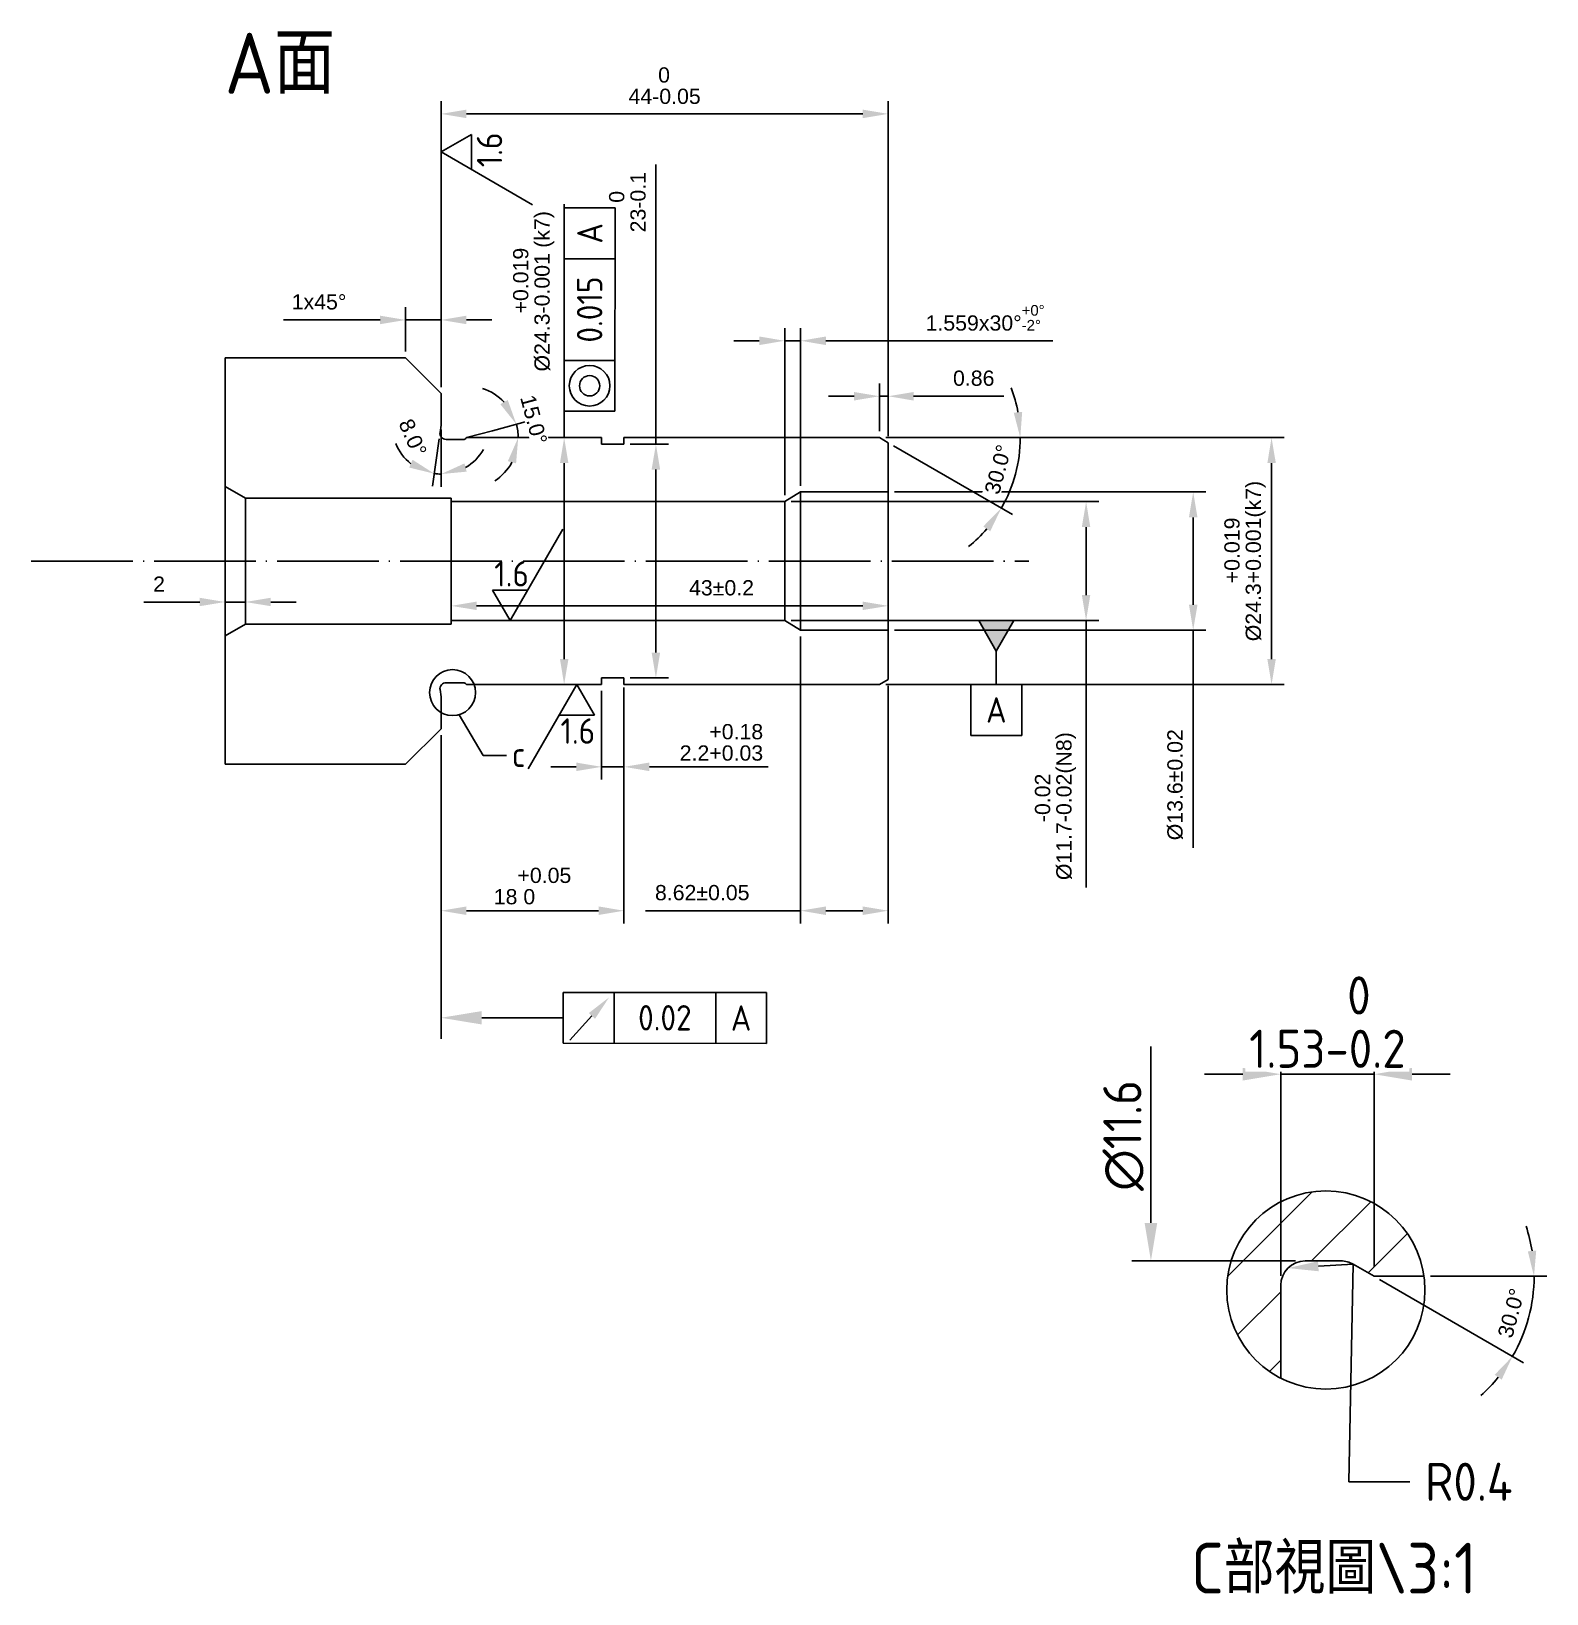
# Model space of a CAD drawing. Header units: millimetres. Extents: x -1183 to 2432, y -404 to 1213.
# Drawn here: x 553.3 to 702.5, y 461.5 to 615.3 of the extents above; entities that cross this region are included whole.
import ezdxf
from ezdxf import colors
from ezdxf.entities.mleader import LeaderData, LeaderLine
from ezdxf.math import Vec2, Vec3

# ---------------------------------------------------------------- set-up
doc = ezdxf.new("R2010")
doc.units = ezdxf.units.MM
doc.linetypes.add('c10', pattern=[12, 10, -1, 0, -1])
for name, color, linetype in [('c10', 1, 'c10'), ('文字', 2, 'Continuous'), ('標註', 3, 'Continuous'), ('標註線', 3, 'Continuous'), ('細實線', 4, 'Continuous')]:
    doc.layers.add(name, color=color, linetype=linetype)
doc.styles.get("Standard").update_dxf_attribs({"font": 'isocp.shx', "height": 5, "bigfont": 'chineset.shx'})
doc.styles.add('可註解', font='arial.ttf')
doc.dimstyles.new('ISO-25', dxfattribs={"dimtxt": 1.5, "dimasz": 2.5, "dimexe": 1.25, "dimexo": 0.625, "dimgap": 1, "dimtad": 1, "dimdec": 3, "dimdsep": 46, "dimtxsty": '可註解', "dimcen": 2.5, "dimclrd": 3, "dimclre": 3, "dimclrt": 3, "dimadec": 1, "dimazin": 0, "dimtfac": 1, "dimtdec": 3, "dimtmove": 0, "dimatfit": 3, "dimfxl": 1, "dimtfill": 1, "dimtfillclr": 256, "dimarcsym": 0})

# ---------------------------------------------------------------- blocks, each defined once
blk = doc.blocks.new('*D104')
at = {"layer": '標註', "color": 3, "lineweight": -2, "transparency": 16777216}
for p, q in [((636.81, 575.9), (636.81, 580.6)), ((637.67, 575.41), (637.67, 580.6)), ((634.31, 579.35), (631.81, 579.35)), ((636.81, 579.35), (637.67, 579.35)), ((640.17, 579.35), (649.04, 579.35))]:
    blk.add_line(p, q, dxfattribs=at)
at = {"layer": '標註', "color": 3, "transparency": 16777216}
for points in [[(634.31, 579.77), (634.31, 578.93), (636.81, 579.35)], [(640.17, 579.77), (640.17, 578.93), (637.67, 579.35)]]:
    blk.add_solid(points, dxfattribs=at)
at = {"layer": '標註', "color": 3, "transparency": 16777216, "insert": (646.09, 581.12), "char_height": 1.5, "attachment_point": 5, "style": '可註解', "bg_fill": 3, "box_fill_scale": 1.1, "bg_fill_color": 256, "bg_fill_true_color": 13158600, "bg_fill_transparency": 0}
blk.add_mtext('0.86', dxfattribs=at)
blk = doc.blocks.new('*D105')
at = {"layer": '標註', "color": 3, "lineweight": -2, "transparency": 16777216}
for p, q in [((627.49, 569.6), (627.49, 586.06)), ((629.05, 570.55), (629.05, 586.06)), ((624.99, 584.81), (622.49, 584.81)), ((627.49, 584.81), (629.05, 584.81)), ((631.55, 584.81), (653.86, 584.81))]:
    blk.add_line(p, q, dxfattribs=at)
at = {"layer": '標註', "color": 3, "transparency": 16777216}
for points in [[(624.99, 585.23), (624.99, 584.39), (627.49, 584.81)], [(631.55, 585.23), (631.55, 584.39), (629.05, 584.81)]]:
    blk.add_solid(points, dxfattribs=at)
at = {"layer": '標註', "color": 3, "transparency": 16777216, "insert": (647.21, 587.06), "char_height": 1.5, "attachment_point": 5, "style": '可註解', "bg_fill": 3, "box_fill_scale": 1.1, "bg_fill_color": 256, "bg_fill_true_color": 13158600, "bg_fill_transparency": 0}
blk.add_mtext('1.559x30%%D{\\H0.7x;\\S+0%%D^ -2%%D;}', dxfattribs=at)
blk = doc.blocks.new('*D106')
at = {"layer": '標註', "color": 3, "lineweight": -2, "transparency": 16777216}
for p, q in [((593.67, 580.25), (593.67, 608.39)), ((637.67, 575.41), (637.67, 608.39)), ((596.17, 607.14), (635.17, 607.14))]:
    blk.add_line(p, q, dxfattribs=at)
at = {"layer": '標註', "color": 3, "transparency": 16777216}
for points in [[(596.17, 607.56), (596.17, 606.72), (593.67, 607.14)], [(635.17, 607.56), (635.17, 606.72), (637.67, 607.14)]]:
    blk.add_solid(points, dxfattribs=at)
at = {"layer": '標註', "color": 3, "transparency": 16777216, "insert": (615.67, 609.92), "char_height": 1.5, "attachment_point": 5, "style": '可註解', "bg_fill": 3, "box_fill_scale": 1.1, "bg_fill_color": 256, "bg_fill_true_color": 13158600, "bg_fill_transparency": 0}
blk.add_mtext('44\\S 0^ -0.05;', dxfattribs=at)
blk = doc.blocks.new('*D107')
at = {"layer": '標註', "color": 3, "lineweight": -2, "transparency": 16777216}
for p, q in [((590.17, 583.75), (590.17, 588.11)), ((593.67, 580.25), (593.67, 588.11)), ((587.67, 586.86), (578.15, 586.86)), ((593.67, 586.86), (590.17, 586.86)), ((596.17, 586.86), (598.67, 586.86))]:
    blk.add_line(p, q, dxfattribs=at)
at = {"layer": '標註', "color": 3, "transparency": 16777216}
for points in [[(587.67, 587.28), (587.67, 586.44), (590.17, 586.86)], [(596.17, 587.28), (596.17, 586.44), (593.67, 586.86)]]:
    blk.add_solid(points, dxfattribs=at)
at = {"layer": '標註', "color": 3, "transparency": 16777216, "insert": (581.66, 588.63), "char_height": 1.5, "attachment_point": 5, "style": '可註解', "bg_fill": 3, "box_fill_scale": 1.1, "bg_fill_color": 256, "bg_fill_true_color": 13158600, "bg_fill_transparency": 0}
blk.add_mtext('1x45%%D', dxfattribs=at)
blk = doc.blocks.new('*D108')
at = {"layer": '標註', "color": 3, "lineweight": -2, "transparency": 16777216}
for p, q in [((611.67, 550.68), (611.67, 541.63)), ((609.47, 550.35), (609.47, 541.63)), ((606.97, 542.88), (604.47, 542.88)), ((609.47, 542.88), (611.67, 542.88)), ((614.17, 542.88), (625.86, 542.88))]:
    blk.add_line(p, q, dxfattribs=at)
at = {"layer": '標註', "color": 3, "transparency": 16777216}
for points in [[(606.97, 543.3), (606.97, 542.46), (609.47, 542.88)], [(614.17, 543.3), (614.17, 542.46), (611.67, 542.88)]]:
    blk.add_solid(points, dxfattribs=at)
at = {"layer": '標註', "color": 3, "transparency": 16777216, "insert": (621.26, 545.29), "char_height": 1.5, "attachment_point": 5, "style": '可註解', "bg_fill": 3, "box_fill_scale": 1.1, "bg_fill_color": 256, "bg_fill_true_color": 13158600, "bg_fill_transparency": 0}
blk.add_mtext('2.2\\S+0.18^ +0.03;', dxfattribs=at)
blk = doc.blocks.new('*D109')
at = {"layer": '標註', "color": 3, "lineweight": -2, "transparency": 16777216}
for p, q in [((611.67, 550.35), (611.67, 527.47)), ((593.67, 546), (593.67, 527.47)), ((609.17, 528.72), (596.17, 528.72))]:
    blk.add_line(p, q, dxfattribs=at)
at = {"layer": '標註', "color": 3, "transparency": 16777216}
for points in [[(596.17, 529.14), (596.17, 528.3), (593.67, 528.72)], [(609.17, 529.14), (609.17, 528.3), (611.67, 528.72)]]:
    blk.add_solid(points, dxfattribs=at)
at = {"layer": '標註', "color": 3, "transparency": 16777216, "insert": (602.67, 531.14), "char_height": 1.5, "attachment_point": 5, "style": '可註解', "bg_fill": 3, "box_fill_scale": 1.1, "bg_fill_color": 256, "bg_fill_true_color": 13158600, "bg_fill_transparency": 0}
blk.add_mtext('18\\S+0.05^  0;', dxfattribs=at)
blk = doc.blocks.new('*D110')
at = {"layer": '標註', "color": 3, "lineweight": -2, "transparency": 16777216}
for p, q in [((629.05, 555.7), (629.05, 527.47)), ((637.67, 550.85), (637.67, 527.47)), ((629.05, 528.72), (613.8, 528.72)), ((635.17, 528.72), (631.55, 528.72))]:
    blk.add_line(p, q, dxfattribs=at)
at = {"layer": '標註', "color": 3, "transparency": 16777216}
for points in [[(631.55, 529.14), (631.55, 528.3), (629.05, 528.72)], [(635.17, 529.14), (635.17, 528.3), (637.67, 528.72)]]:
    blk.add_solid(points, dxfattribs=at)
at = {"layer": '標註', "color": 3, "transparency": 16777216, "insert": (619.37, 530.49), "char_height": 1.5, "width": 12.7025, "attachment_point": 5, "style": '可註解', "bg_fill": 3, "box_fill_scale": 1.1, "bg_fill_color": 256, "bg_fill_true_color": 13158600, "bg_fill_transparency": 0}
blk.add_mtext('8.62±0.05', dxfattribs=at)
blk = doc.blocks.new('*D111')
at = {"layer": '標註', "color": 3, "lineweight": -2, "transparency": 16777216}
for p, q in [((594.67, 557.9), (594.67, 559.97)), ((637.67, 556.95), (637.67, 559.97)), ((597.17, 558.72), (635.17, 558.72))]:
    blk.add_line(p, q, dxfattribs=at)
at = {"layer": '標註', "color": 3, "transparency": 16777216}
for points in [[(597.17, 559.14), (597.17, 558.31), (594.67, 558.72)], [(635.17, 559.14), (635.17, 558.31), (637.67, 558.72)]]:
    blk.add_solid(points, dxfattribs=at)
at = {"layer": '標註', "color": 3, "transparency": 16777216, "insert": (621.27, 560.49), "char_height": 1.5, "attachment_point": 5, "style": '可註解', "bg_fill": 3, "box_fill_scale": 1.1, "bg_fill_color": 256, "bg_fill_true_color": 13158600, "bg_fill_transparency": 0}
blk.add_mtext('43±0.2', dxfattribs=at)
blk = doc.blocks.new('*D112')
at = {"layer": '標註', "color": 3, "lineweight": -2, "transparency": 16777216}
for p, q in [((572.41, 568.7), (572.41, 557.85)), ((574.41, 568.7), (574.41, 557.85)), ((569.91, 559.1), (564.41, 559.1)), ((574.41, 559.1), (572.41, 559.1)), ((576.91, 559.1), (579.41, 559.1))]:
    blk.add_line(p, q, dxfattribs=at)
at = {"layer": '標註', "color": 3, "transparency": 16777216}
for points in [[(569.91, 559.52), (569.91, 558.69), (572.41, 559.1)], [(576.91, 559.52), (576.91, 558.69), (574.41, 559.1)]]:
    blk.add_solid(points, dxfattribs=at)
at = {"layer": '標註', "color": 3, "transparency": 16777216, "insert": (565.91, 560.86), "char_height": 1.5, "attachment_point": 5, "style": '可註解', "bg_fill": 3, "box_fill_scale": 1.1, "bg_fill_color": 256, "bg_fill_true_color": 13158600, "bg_fill_transparency": 0}
blk.add_mtext('2', dxfattribs=at)
blk = doc.blocks.new('*D102')
at = {"layer": '標註', "color": 3, "lineweight": -2, "transparency": 16777216}
for p, q in [((605.78, 575.28), (605.78, 598.26)), ((602.66, 575.28), (607.03, 575.28)), ((605.78, 553.48), (605.78, 572.78)), ((602.77, 550.98), (607.03, 550.98))]:
    blk.add_line(p, q, dxfattribs=at)
at = {"layer": '標註', "color": 3, "transparency": 16777216}
for points in [[(605.37, 572.78), (606.2, 572.78), (605.78, 575.28)], [(605.37, 553.48), (606.2, 553.48), (605.78, 550.98)]]:
    blk.add_solid(points, dxfattribs=at)
at = {"layer": '標註', "color": 3, "transparency": 16777216, "insert": (602.78, 589.68), "char_height": 1.5, "attachment_point": 5, "rotation": 90, "style": '可註解', "bg_fill": 3, "box_fill_scale": 1.1, "bg_fill_color": 256, "bg_fill_true_color": 13158600, "bg_fill_transparency": 0}
blk.add_mtext('%%C24.3\\S+0.019^ -0.001;(k7)', dxfattribs=at)
blk = doc.blocks.new('*D113')
at = {"layer": '標註', "color": 3, "lineweight": -2, "transparency": 16777216}
for p, q in [((614.81, 574.63), (614.81, 602.16)), ((612.29, 574.63), (616.06, 574.63)), ((614.81, 554.13), (614.81, 572.13)), ((612.29, 551.63), (616.06, 551.63))]:
    blk.add_line(p, q, dxfattribs=at)
at = {"layer": '標註', "color": 3, "transparency": 16777216}
for points in [[(614.39, 572.13), (615.23, 572.13), (614.81, 574.63)], [(614.39, 554.13), (615.23, 554.13), (614.81, 551.63)]]:
    blk.add_solid(points, dxfattribs=at)
at = {"layer": '標註', "color": 3, "transparency": 16777216, "insert": (612.01, 598.45), "char_height": 1.5, "attachment_point": 5, "rotation": 90, "style": '可註解', "bg_fill": 3, "box_fill_scale": 1.1, "bg_fill_color": 256, "bg_fill_true_color": 13158600, "bg_fill_transparency": 0}
blk.add_mtext('23\\S 0^ -0.1;', dxfattribs=at)
blk = doc.blocks.new('*D114')
at = {"layer": '標註', "color": 3, "lineweight": -2, "transparency": 16777216}
for p, q in [((628.11, 568.98), (658.4, 568.98)), ((657.15, 566.48), (657.15, 559.78)), ((628.11, 557.28), (658.4, 557.28)), ((657.15, 557.28), (657.15, 531.02))]:
    blk.add_line(p, q, dxfattribs=at)
at = {"layer": '標註', "color": 3, "transparency": 16777216}
for points in [[(656.73, 566.48), (657.56, 566.48), (657.15, 568.98)], [(656.73, 559.78), (657.56, 559.78), (657.15, 557.28)]]:
    blk.add_solid(points, dxfattribs=at)
at = {"layer": '標註', "color": 3, "transparency": 16777216, "insert": (654.14, 539.01), "char_height": 1.5, "attachment_point": 5, "rotation": 90, "style": '可註解', "bg_fill": 3, "box_fill_scale": 1.1, "bg_fill_color": 256, "bg_fill_true_color": 13158600, "bg_fill_transparency": 0}
blk.add_mtext('%%C11.7\\S-0.02^ -0.02;(N8)', dxfattribs=at)
blk = doc.blocks.new('*D115')
at = {"layer": '標註', "color": 3, "lineweight": -2, "transparency": 16777216}
for p, q in [((638.29, 569.93), (668.94, 569.93)), ((667.69, 567.43), (667.69, 558.83)), ((638.29, 556.33), (668.94, 556.33)), ((667.69, 556.33), (667.69, 534.92))]:
    blk.add_line(p, q, dxfattribs=at)
at = {"layer": '標註', "color": 3, "transparency": 16777216}
for points in [[(667.27, 567.43), (668.11, 567.43), (667.69, 569.93)], [(667.27, 558.83), (668.11, 558.83), (667.69, 556.33)]]:
    blk.add_solid(points, dxfattribs=at)
at = {"layer": '標註', "color": 3, "transparency": 16777216, "insert": (665.92, 541.12), "char_height": 1.5, "attachment_point": 5, "rotation": 90, "style": '可註解', "bg_fill": 3, "box_fill_scale": 1.1, "bg_fill_color": 256, "bg_fill_true_color": 13158600, "bg_fill_transparency": 0}
blk.add_mtext('%%C13.6±0.02', dxfattribs=at)
blk = doc.blocks.new('*D116')
at = {"layer": '標註', "color": 3, "lineweight": -2, "transparency": 16777216}
for p, q in [((637.43, 575.28), (676.65, 575.28)), ((675.4, 572.78), (675.4, 553.48)), ((637.43, 550.98), (676.65, 550.98))]:
    blk.add_line(p, q, dxfattribs=at)
at = {"layer": '標註', "color": 3, "transparency": 16777216}
for points in [[(674.99, 572.78), (675.82, 572.78), (675.4, 575.28)], [(674.99, 553.48), (675.82, 553.48), (675.4, 550.98)]]:
    blk.add_solid(points, dxfattribs=at)
at = {"layer": '標註', "color": 3, "transparency": 16777216, "insert": (672.78, 563.13), "char_height": 1.5, "attachment_point": 5, "rotation": 90, "style": '可註解', "bg_fill": 3, "box_fill_scale": 1.1, "bg_fill_color": 256, "bg_fill_true_color": 13158600, "bg_fill_transparency": 0}
blk.add_mtext('%%C24.3\\S+0.019^ +0.001;(k7)', dxfattribs=at)
blk = doc.blocks.new('*D117')
at = {"layer": '標註', "color": 3, "lineweight": -2, "transparency": 16777216}
for p, q in [((637.43, 575.28), (651.92, 575.28)), ((638.21, 574.47), (649.89, 567.72))]:
    blk.add_line(p, q, dxfattribs=at)
for start, end in [(10.3469, 20.6938), (330, 360), (309.3062, 319.6531)]:
    blk.add_arc((636.81, 575.28), 13.86, start, end, dxfattribs=at)
at = {"layer": '標註', "color": 3, "transparency": 16777216}
for points in [[(650.86, 577.81), (650.03, 577.73), (650.67, 575.28)], [(647.03, 566.54), (647.71, 566.06), (648.81, 568.35)]]:
    blk.add_solid(points, dxfattribs=at)
at = {"layer": '標註', "color": 3, "transparency": 16777216, "insert": (648.49, 572.15), "char_height": 1.5, "attachment_point": 5, "rotation": 75, "style": '可註解', "bg_fill": 3, "box_fill_scale": 1.1, "bg_fill_color": 256, "bg_fill_true_color": 13158600, "bg_fill_transparency": 0}
blk.add_mtext('30.0°', dxfattribs=at)
blk = doc.blocks.new('*D118')
at = {"layer": '標註', "color": 3, "lineweight": -2, "transparency": 16777216}
for p, q in [((686.03, 492.43), (700.21, 484.24)), ((691.03, 492.74), (702.48, 492.74))]:
    blk.add_line(p, q, dxfattribs=at)
for start, end in [(9.1066, 18.2131), (330, 0), (311.7869, 320.8934)]:
    blk.add_arc((685.49, 492.74), 15.75, start, end, dxfattribs=at)
at = {"layer": '標註', "color": 3, "transparency": 16777216}
for points in [[(701.45, 495.27), (700.62, 495.2), (701.23, 492.74)], [(697.36, 483.05), (698.05, 482.57), (699.12, 484.87)]]:
    blk.add_solid(points, dxfattribs=at)
at = {"layer": '標註', "color": 3, "transparency": 16777216, "insert": (698.99, 489.12), "char_height": 1.5, "attachment_point": 5, "rotation": 75, "style": '可註解', "bg_fill": 3, "box_fill_scale": 1.1, "bg_fill_color": 256, "bg_fill_true_color": 13158600, "bg_fill_transparency": 0}
blk.add_mtext('30.0°', dxfattribs=at)
blk = doc.blocks.new('*D128')
at = {"color": 3, "lineweight": -2, "transparency": 16777216}
blk.add_line((598.72, 575.96), (602.29, 576.92), dxfattribs=at)
for start, end in [(43.4299, 71.8597), (0, 15), (303.1403, 331.5701)]:
    blk.add_arc((596.17, 575.28), 5.09, start, end, dxfattribs=at)
at = {"color": 3, "transparency": 16777216}
for points in [[(600.23, 578.98), (599.5, 578.57), (601.08, 576.6)], [(600.24, 572.96), (601.05, 572.75), (601.26, 575.28)]]:
    blk.add_solid(points, dxfattribs=at)
at = {"color": 3, "transparency": 16777216, "insert": (602.79, 577.05), "char_height": 1.5, "attachment_point": 5, "rotation": 285, "style": '可註解', "bg_fill": 3, "box_fill_scale": 1.1, "bg_fill_color": 256, "bg_fill_true_color": 13158600, "bg_fill_transparency": 0}
blk.add_mtext('15.0°', dxfattribs=at)
blk = doc.blocks.new('*D129')
at = {"layer": '標註線', "color": 3, "lineweight": -2, "transparency": 16777216}
for p, q in [((593.48, 575.16), (592.82, 570.5)), ((593.67, 572.23), (593.67, 570.44))]:
    blk.add_line(p, q, dxfattribs=at)
for start, end in [(201.7687, 231.8843), (300.1157, 330.2313), (262, 270)]:
    blk.add_arc((593.67, 576.5), 4.81, start, end, dxfattribs=at)
at = {"layer": '標註線', "color": 3, "transparency": 16777216}
for points in [[(590.86, 573.1), (590.53, 572.33), (593, 571.73)], [(596.19, 571.93), (595.97, 572.74), (593.67, 571.69)]]:
    blk.add_solid(points, dxfattribs=at)
at = {"layer": '標註線', "color": 3, "transparency": 16777216, "insert": (590.88, 575.28), "char_height": 1.5, "attachment_point": 5, "rotation": 293.6735, "style": '可註解', "bg_fill": 3, "box_fill_scale": 1.1, "bg_fill_color": 256, "bg_fill_true_color": 13158600, "bg_fill_transparency": 0}
blk.add_mtext('8.0°', dxfattribs=at)

msp = doc.modelspace()

# ---------------------------------------------------------------- linework, layer by layer
for p, q in [((572.4052, 563.1282), (572.4052, 583.1282)), ((572.4052, 583.1282), (590.1652, 583.1282)), ((590.1652, 583.1282), (593.6652, 579.6282)), ((593.6652, 579.6282), (593.6652, 576.4982)), ((609.4652, 575.2782), (596.1652, 575.2782)), ((609.4652, 575.2782), (609.4652, 574.6282)), ((611.6652, 575.2782), (611.6652, 574.6282)), ((636.8052, 575.2782), (611.6652, 575.2782)), ((636.8052, 575.2782), (637.6652, 574.7817)), ((611.6652, 574.6282), (609.4652, 574.6282)), ((637.6652, 574.7817), (637.6652, 563.1282)), ((574.4052, 569.3282), (572.4052, 570.4829)), ((574.4052, 569.3282), (574.4052, 563.1282)), ((574.4052, 569.3282), (594.6652, 569.3282)), ((594.6652, 569.3282), (594.6652, 563.1282)), ((627.4864, 568.9782), (594.6652, 568.9782)), ((627.4864, 568.9782), (629.0452, 569.9282)), ((627.4864, 568.9782), (627.4864, 563.1282)), ((637.6652, 569.9282), (629.0452, 569.9282)), ((629.0452, 569.9282), (629.0452, 563.1282)), ((572.4052, 563.1282), (572.4052, 543.1282)), ((574.4052, 556.9282), (574.4052, 563.1282)), ((594.6652, 556.9282), (594.6652, 563.1282)), ((627.4864, 557.2782), (627.4864, 563.1282)), ((629.0452, 556.3282), (629.0452, 563.1282)), ((637.6652, 551.4747), (637.6652, 563.1282)), ((574.4052, 556.9282), (572.4052, 555.7735)), ((574.4052, 556.9282), (594.6652, 556.9282)), ((627.4864, 557.2782), (594.6652, 557.2782)), ((627.4864, 557.2782), (629.0452, 556.3282)), ((637.6652, 556.3282), (629.0452, 556.3282)), ((609.4652, 550.9782), (596.1652, 550.9782)), ((609.4652, 550.9782), (609.4652, 551.6282)), ((611.6652, 551.6282), (609.4652, 551.6282)), ((611.6652, 550.9782), (611.6652, 551.6282)), ((636.8052, 550.9782), (611.6652, 550.9782)), ((636.8052, 550.9782), (637.6652, 551.4747)), ((590.1652, 543.1282), (593.6652, 546.6282)), ((572.4052, 543.1282), (590.1652, 543.1282)), ((682.227, 494.2526), (678.7085, 494.2526)), ((685.4885, 492.7409), (683.427, 493.9311)), ((690.4039, 492.7409), (685.4885, 492.7409)), ((676.3085, 482.7081), (676.3085, 491.8526))]:
    msp.add_line(p, q)
for centre, start, end in [((678.7085, 491.8526), 90, 180), ((682.227, 491.8526), 60, 90)]:
    msp.add_arc(centre, 2.4, start, end)
at = {"layer": 'c10'}
msp.add_line((553.3351, 563.1282), (651.5031, 563.1282), dxfattribs=at)
at = {"layer": '文字', "linetype": 'ByBlock', "lineweight": -2}
msp.add_lwpolyline([(608.512, 518.3594), (606.3322, 515.9959)], dxfattribs=at)
at = {"layer": '文字'}
msp.add_solid([(608.2057, 518.6419), (610.2069, 520.1971), (608.8183, 518.0769)], dxfattribs=at)
at = {"layer": '標註', "color": 3}
for p, q in [((663.5276, 498.0026), (663.5276, 515.3449)), ((676.3085, 492.7901), (676.3085, 514.5044)), ((685.4885, 493.6784), (685.4885, 514.5044)), ((672.5585, 512.6294), (668.8085, 512.6294)), ((685.4885, 512.6294), (676.3085, 512.6294)), ((689.2385, 512.6294), (692.9885, 512.6294)), ((677.771, 494.2526), (661.6526, 494.2526))]:
    msp.add_line(p, q, dxfattribs=at)
for points in [[(672.5585, 513.2544), (672.5585, 512.0044), (676.3085, 512.6294)], [(689.2385, 513.2544), (689.2385, 512.0044), (685.4885, 512.6294)], [(662.9026, 498.0026), (664.1526, 498.0026), (663.5276, 494.2526)]]:
    msp.add_solid(points, dxfattribs=at)
at = {"layer": '細實線'}
for p, q in [((605.6934, 520.6836), (610.6934, 520.6836)), ((605.6934, 520.6836), (605.6934, 515.6836)), ((610.6934, 520.6836), (610.6934, 515.6583)), ((610.6934, 520.6836), (620.6934, 520.6836)), ((620.6934, 520.6836), (620.6934, 515.6583)), ((620.6934, 520.6836), (625.6934, 520.6836)), ((625.6934, 520.6836), (625.6934, 515.6583)), ((625.6934, 515.6583), (605.6934, 515.6836))]:
    msp.add_line(p, q, dxfattribs=at)
at = {"layer": '細實線', "linetype": 'Continuous'}
for p, q in [((671.0916, 492.7381), (679.3988, 501.0453)), ((679.3413, 494.2526), (685.1682, 500.0795)), ((684.9028, 493.079), (688.7637, 496.9398)), ((672.0573, 486.9687), (676.3085, 491.2198)), ((675.197, 483.3732), (676.3085, 484.4846))]:
    msp.add_line(p, q, dxfattribs=at)
at = {"layer": '細實線'}
msp.add_circle((680.7479, 491.389), 9.7501, dxfattribs=at)

# ---------------------------------------------------------------- texts
at = {"layer": '文字'}
for s, width, insert, char_height, attachment_point in [('A面', 44.789618, (572.3739, 615.1232), 6, 1), ('0.02', 10, (615.6934, 518.1804), 2.5, 5), ('A', 5, (623.1934, 518.1583), 2.5, 5), ('C部視圖\\\\3:1', 34.433369, (667.4758, 466.517), 5, 1)]:
    msp.add_mtext_dynamic_manual_height_columns(s, width=width, gutter_width=12.5, heights=[0], dxfattribs=dict(at, insert=insert, char_height=char_height, attachment_point=attachment_point))
at = {"layer": '標註', "color": 3}
msp.add_text('∅11.6', height=3.75, rotation=90, dxfattribs=at).set_placement((662.5901, 501.1433))

# ---------------------------------------------------------------- leaders
at = {"layer": '細實線'}
ml = msp.add_multileader_mtext('Standard', dxfattribs=at)
ml.set_content('', color=256)
ml.set_leader_properties()
ml.build(insert=Vec2(0, 0))
ctx = ml.context
ctx.base_point, ctx.plane_origin = Vec3(605.6934, 518.1836), Vec3(-458.9049, 159.3385)
notes = []
notes.append((ctx, [(0, (1, 1, 0), (604.0377, 518.1836), (1, 0), 1.6557, [(0, [(593.6652, 518.1836)], 0, [])])]))
ctx.mtext.insert, ctx.mtext.flow_direction = Vec3(607.6934, 520.1836), 5
for ctx, leaders in notes:
    for number, flags, end, landing, length, lines in leaders:
        leader = LeaderData()
        leader.index, (leader.has_last_leader_line, leader.has_dogleg_vector, leader.attachment_direction) = number, flags
        leader.last_leader_point, leader.dogleg_vector, leader.dogleg_length = Vec3(end), Vec3(landing), length
        for number, points, colour, breaks in lines:
            line = LeaderLine()
            line.index, line.vertices, line.color, line.breaks = number, Vec3.list(points), colors.encode_raw_color(colour), breaks
            leader.lines.append(line)
        ctx.leaders.append(leader)

# ---------------------------------------------------------------- next in the draw order: texts
at = {"layer": '標註', "color": 3, "insert": (680.8985, 517.7563), "char_height": 3.75, "attachment_point": 5, "bg_fill": 3, "box_fill_scale": 1.1, "bg_fill_color": 256, "bg_fill_true_color": 13158600, "bg_fill_transparency": 0}
msp.add_mtext('1.53\\S 0^ -0.2;', dxfattribs=at)

# ---------------------------------------------------------------- next in the draw order: dimensions: what is measured, and where the dimension line sits
at = {"layer": '標註'}
dim = msp.add_linear_dim(base=(636.8052, 579.3499), p1=(637.6652, 574.7817), p2=(636.8052, 575.2782), dimstyle='ISO-25', dxfattribs=at)
dim.commit()
dim.dimension.update_dxf_attribs({"geometry": '*D104', "text_midpoint": (646.093, 579.3499), "dimtype": 160})
dim = msp.add_linear_dim(base=(572.4052, 559.1023), p1=(574.4052, 569.3282), p2=(572.4052, 569.3282), dimstyle='ISO-25', dxfattribs=at)
dim.commit()
dim.dimension.update_dxf_attribs({"geometry": '*D112', "text_midpoint": (565.9084, 560.8554)})
dim = msp.add_linear_dim(base=(611.6652, 542.881), p1=(609.4652, 550.9782), p2=(611.6652, 551.3032), dimstyle='ISO-25', override={"dimgap": 0.625, "dimtol": 1, "dimlim": 0, "dimtp": 0.18, "dimtm": -0.03}, dxfattribs=at)
dim.commit()
dim.dimension.update_dxf_attribs({"geometry": '*D108', "text_midpoint": (621.2628, 545.2883)})
dim = msp.add_angular_dim_2l(base=(700.2847, 487.3555), line1=((690.4039, 492.7409), (685.4885, 492.7409)), line2=((685.4885, 492.7409), (683.427, 493.9311)), dimstyle='ISO-25', dxfattribs=at)
dim.commit()
dim.dimension.update_dxf_attribs({"geometry": '*D118', "text_midpoint": (698.9916, 489.1227)})

# ---------------------------------------------------------------- next in the draw order: dimensions: what is measured, and where the dimension line sits
dim = msp.add_linear_dim(base=(629.0452, 584.8089), p1=(627.4864, 568.9782), p2=(629.0452, 569.9282), text='<>x30%%D{\\H0.7x;\\S+0%%D^ -2%%D;}', dimstyle='ISO-25', dxfattribs=at)
dim.commit()
dim.dimension.update_dxf_attribs({"geometry": '*D105', "text_midpoint": (647.2085, 584.8089), "dimtype": 160})
dim = msp.add_linear_dim(base=(637.6652, 528.7199), p1=(629.0452, 556.3282), p2=(637.6652, 551.4747), dimstyle='ISO-25', override={"dimtol": 1, "dimtp": 0.05, "dimtm": 0.05}, dxfattribs=at)
dim.commit()
dim.dimension.update_dxf_attribs({"geometry": '*D110', "text_midpoint": (619.3684, 528.7199), "dimtype": 160})
dim = msp.add_linear_dim(base=(593.6652, 528.7199), p1=(611.6652, 550.9782), p2=(593.6652, 546.6282), dimstyle='ISO-25', override={"dimgap": 0.625, "dimtol": 1, "dimlim": 0, "dimtp": 0.05, "dimtm": 0}, dxfattribs=at)
dim.commit()
dim.dimension.update_dxf_attribs({"geometry": '*D109', "text_midpoint": (602.6652, 531.1394)})

# ---------------------------------------------------------------- next in the draw order: leaders
at = {"layer": '標註', "ltscale": 0.5}
ml = msp.add_multileader_mtext('Standard', dxfattribs=at)
ml.set_content('R0.4', color=256)
ml.set_leader_properties()
ml.build(insert=Vec2(0, 0))
ml.multileader.update_dxf_attribs({"arrow_head_size": 3, "scale": 0.5})
ctx = ml.context
ctx.base_point, ctx.scale, ctx.char_height, ctx.arrow_head_size, ctx.landing_gap_size, ctx.plane_origin = Vec3(689.0137, 472.5191), 0.5, 3.75, 3, 1.5, Vec3(-375.5586, 134.7046)
notes = []
notes.append((ctx, [(0, (1, 1, 0), (683.0137, 472.5191), (1, 0), 6, [(1, [(677.0114, 493.5497), (683.427, 493.9311)], 0, [])])]))
ctx.mtext.insert, ctx.mtext.flow_direction = Vec3(690.5137, 474.3941), 5
for ctx, leaders in notes:
    for number, flags, end, landing, length, lines in leaders:
        leader = LeaderData()
        leader.index, (leader.has_last_leader_line, leader.has_dogleg_vector, leader.attachment_direction) = number, flags
        leader.last_leader_point, leader.dogleg_vector, leader.dogleg_length = Vec3(end), Vec3(landing), length
        for number, points, colour, breaks in lines:
            line = LeaderLine()
            line.index, line.vertices, line.color, line.breaks = number, Vec3.list(points), colors.encode_raw_color(colour), breaks
            leader.lines.append(line)
        ctx.leaders.append(leader)

# ---------------------------------------------------------------- next in the draw order: linework, layer by layer
for p, q in [((595.9248, 551.1582), (594.1587, 551.1582)), ((593.6652, 549.7582), (593.5645, 550.4747)), ((593.6652, 546.6282), (593.6652, 549.7582))]:
    msp.add_line(p, q)
for centre, start, end in [((594.1587, 550.5582), 90, 188), ((595.6968, 550.6032), 38.680569, 67.66503)]:
    msp.add_arc(centre, 0.6, start, end)
at = {"layer": '標註'}
for p, q in [((595.4405, 548.0136), (597.8145, 543.9793)), ((605.3029, 547.9782), (608.767, 547.9782)), ((593.6652, 545.6282), (593.6652, 516.1232)), ((597.8145, 543.9793), (600.1201, 543.9793))]:
    msp.add_line(p, q, dxfattribs=at)
msp.add_circle((594.7973, 550.1838), 2.2635, dxfattribs=at)

# ---------------------------------------------------------------- next in the draw order: texts
at = {"layer": '標註', "char_height": 2.5, "attachment_point": 1}
for s, width, insert in [('1.6', 9.148602, (605.422, 547.6513)), ('c', 2.607494, (600.6416, 545.3602))]:
    msp.add_mtext_dynamic_manual_height_columns(s, width=width, gutter_width=12.5, heights=[0], dxfattribs=dict(at, insert=insert))

# ---------------------------------------------------------------- next in the draw order: dimensions: what is measured, and where the dimension line sits
at = {"layer": '標註'}
for base, p1, p2, override, picture, middle in [((637.6652, 607.1399), (593.6652, 579.6282), (637.6652, 574.7817), {"dimtol": 1, "dimtm": 0.05}, '*D106', (615.6652, 607.1399)), ((637.6652, 558.7236), (594.6652, 557.2782), (637.6652, 556.3282), {"dimtol": 1, "dimtp": 0.2, "dimtm": 0.2}, '*D111', (621.2668, 558.7236))]:
    dim = msp.add_linear_dim(base=base, p1=p1, p2=p2, dimstyle='ISO-25', override=override, dxfattribs=at)
    dim.commit()
    dim.dimension.update_dxf_attribs({"geometry": picture, "text_midpoint": middle, "dimtype": 160})

# ---------------------------------------------------------------- next in the draw order: linework, layer by layer
for p, q in [((593.6652, 576.4982), (593.5645, 575.7817)), ((595.9248, 575.0982), (594.1587, 575.0982))]:
    msp.add_line(p, q)
for centre, start, end in [((594.1587, 575.6982), 172, 270), ((595.6968, 575.6532), 292.33497, 321.319431)]:
    msp.add_arc(centre, 0.6, start, end)
for p in [(593.6652, 603.3899), (596.6652, 601.6579)]:
    msp.add_line(p, (596.6652, 605.122), dxfattribs=at)

# ---------------------------------------------------------------- next in the draw order: texts
at = {"layer": '標註', "insert": (597.1843, 601.8906), "char_height": 2.5, "attachment_point": 1, "rotation": 90}
msp.add_mtext_dynamic_manual_height_columns('1.6', width=9.148602, gutter_width=12.5, heights=[0], dxfattribs=at)

# ---------------------------------------------------------------- next in the draw order: dimensions: what is measured, and where the dimension line sits
at = {"layer": '標註'}
dim = msp.add_linear_dim(base=(614.8091, 551.6282), p1=(611.6652, 574.6282), p2=(611.6652, 551.6282), angle=90, dimstyle='ISO-25', override={"dimtol": 1, "dimtm": 0.1}, dxfattribs=at)
dim.commit()
dim.dimension.update_dxf_attribs({"geometry": '*D113', "text_midpoint": (614.8091, 598.4476), "dimtype": 160})
for base, p1, p2, text, override, picture, middle in [((605.7849, 550.9782), (602.0349, 575.2782), (602.1478, 550.9782), '%%C<>(k7)', {"dimtol": 1, "dimtp": 0.019, "dimtm": 0.001, "dimtdec": 4}, '*D102', (605.7849, 589.6787)), ((657.1461, 557.2782), (627.4864, 568.9782), (627.4864, 557.2782), '%%C<>(N8)', {"dimtol": 1, "dimtp": -0.02, "dimtm": 0.02}, '*D114', (657.1461, 539.0107))]:
    dim = msp.add_linear_dim(base=base, p1=p1, p2=p2, angle=90, text=text, dimstyle='ISO-25', override=override, dxfattribs=at)
    dim.commit()
    dim.dimension.update_dxf_attribs({"geometry": picture, "text_midpoint": middle, "dimtype": 160})
dim = msp.add_linear_dim(base=(590.1652, 586.8593), p1=(593.6652, 579.6282), p2=(590.1652, 583.1282), text='1x45%%D', dimstyle='ISO-25', dxfattribs=at)
dim.commit()
dim.dimension.update_dxf_attribs({"geometry": '*D107', "text_midpoint": (581.6579, 588.6251)})

# ---------------------------------------------------------------- next in the draw order: linework, layer by layer
at = {"layer": '文字'}
for radius in [2, 1]:
    msp.add_circle((608.2881, 580.384), radius, dxfattribs=at)
at = {"layer": '標註'}
for p, q in [((602.6652, 598.1938), (593.6652, 603.3899)), ((605.6619, 566.2782), (600.4658, 557.2782)), ((602.1978, 560.2782), (598.7337, 560.2782)), ((600.4658, 557.2782), (598.7337, 560.2782)), ((602.2457, 542.6831), (607.0349, 550.9782)), ((607.0349, 550.9782), (608.767, 547.9782))]:
    msp.add_line(p, q, dxfattribs=at)
at = {"layer": '細實線'}
for p, q in [((605.7849, 592.884), (605.7849, 597.884)), ((605.7849, 597.884), (610.8103, 597.884)), ((610.8103, 597.884), (610.7849, 577.884)), ((605.7849, 582.884), (605.7849, 592.884)), ((605.7849, 592.884), (610.8103, 592.884)), ((605.7849, 577.884), (605.7849, 582.884)), ((605.7849, 582.884), (610.8103, 582.884)), ((605.7849, 577.884), (610.7849, 577.8776))]:
    msp.add_line(p, q, dxfattribs=at)

# ---------------------------------------------------------------- next in the draw order: texts
at = {"layer": '文字', "char_height": 2.5, "attachment_point": 5, "rotation": 90}
for s, width, insert in [('A', 5, (608.3103, 595.384)), ('0.015', 10, (608.2881, 587.884))]:
    msp.add_mtext_dynamic_manual_height_columns(s, width=width, gutter_width=12.5, heights=[0], dxfattribs=dict(at, insert=insert))
at = {"layer": '標註', "insert": (598.902, 563.1282), "char_height": 2.5, "attachment_point": 1}
msp.add_mtext_dynamic_manual_height_columns('1.6', width=9.148602, gutter_width=12.5, heights=[0], dxfattribs=at)

# ---------------------------------------------------------------- next in the draw order: dimensions: what is measured, and where the dimension line sits
at = {"layer": '標註'}
dim = msp.add_linear_dim(base=(667.69, 556.3282), p1=(637.6652, 569.9282), p2=(637.6652, 556.3282), angle=90, text='%%C<>', dimstyle='ISO-25', override={"dimtol": 1, "dimtp": 0.02, "dimtm": 0.02}, dxfattribs=at)
dim.commit()
dim.dimension.update_dxf_attribs({"geometry": '*D115', "text_midpoint": (667.69, 541.1158), "dimtype": 160})

# ---------------------------------------------------------------- next in the draw order: texts
at = {"layer": '文字', "insert": (648.3138, 548.4782), "char_height": 2.5, "attachment_point": 5}
msp.add_mtext_dynamic_manual_height_columns('A', width=5, gutter_width=12.5, heights=[0], dxfattribs=at)

# ---------------------------------------------------------------- next in the draw order: dimensions: what is measured, and where the dimension line sits
dim = msp.add_angular_dim_2l(base=(601.2362, 575.7219), line1=((596.1652, 575.2782), (598.1123, 575.7999)), line2=((609.4652, 575.2782), (596.1652, 575.2782)), dimstyle='ISO-25')
dim.commit()
dim.dimension.update_dxf_attribs({"geometry": '*D128', "text_midpoint": (601.0822, 576.5957), "dimtype": 162})
at = {"layer": '標註'}
dim = msp.add_linear_dim(base=(675.4039, 550.9782), p1=(636.8052, 575.2782), p2=(636.8052, 550.9782), angle=90, text='%%C<>(k7)', dimstyle='ISO-25', override={"dimgap": 0.625, "dimtol": 1, "dimlim": 0, "dimtp": 0.019, "dimtm": -0.001, "dimtdec": 3}, dxfattribs=at)
dim.commit()
dim.dimension.update_dxf_attribs({"geometry": '*D116', "text_midpoint": (672.7767, 563.1282)})

# ---------------------------------------------------------------- next in the draw order: hatches: boundary and pattern name
h = msp.add_hatch(color=256, dxfattribs=at)
h.dxf.hatch_style = 1
h.paths.add_polyline_path([(648.3138, 554.2782), (650.0459, 557.2782), (646.5818, 557.2782)])

# ---------------------------------------------------------------- next in the draw order: linework, layer by layer
for p, q in [((650.0459, 557.2782), (646.5818, 557.2782)), ((648.3138, 554.2782), (646.5818, 557.2782)), ((650.0459, 557.2782), (648.3138, 554.2782)), ((648.3138, 554.2782), (648.3138, 550.9782))]:
    msp.add_line(p, q, dxfattribs=at)
msp.add_lwpolyline([(645.8138, 545.9782), (650.8138, 545.9782), (650.8138, 550.9782), (645.8138, 550.9782)], close=True, dxfattribs=at)
at = {"layer": '標註線'}
msp.add_line((598.716, 575.9617), (596.1652, 575.2782), dxfattribs=at)

# ---------------------------------------------------------------- next in the draw order: dimensions: what is measured, and where the dimension line sits
at = {"layer": '標註'}
dim = msp.add_angular_dim_2l(base=(649.8317, 570.5369), line1=((636.8052, 575.2782), (637.6652, 574.7817)), line2=((636.8052, 575.2782), (611.6652, 575.2782)), dimstyle='ISO-25', dxfattribs=at)
dim.commit()
dim.dimension.update_dxf_attribs({"geometry": '*D117', "text_midpoint": (648.4892, 572.1475)})

# ---------------------------------------------------------------- next in the draw order: dimensions: what is measured, and where the dimension line sits
at = {"layer": '標註線'}
dim = msp.add_angular_dim_2l(base=(593.4413, 571.6919), line1=((593.6652, 576.4982), (593.6652, 572.8518)), line2=((593.6652, 576.4982), (593.5645, 575.7817)), dimstyle='ISO-25', dxfattribs=at)
dim.commit()
dim.dimension.update_dxf_attribs({"geometry": '*D129', "text_midpoint": (589.2586, 574.5663), "dimtype": 162})

# ---------------------------------------------------------------- next in the draw order: linework, layer by layer
msp.add_line((593.6652, 572.2268), (593.6652, 576.0721), dxfattribs=at)

doc.saveas('drawing.dxf')
